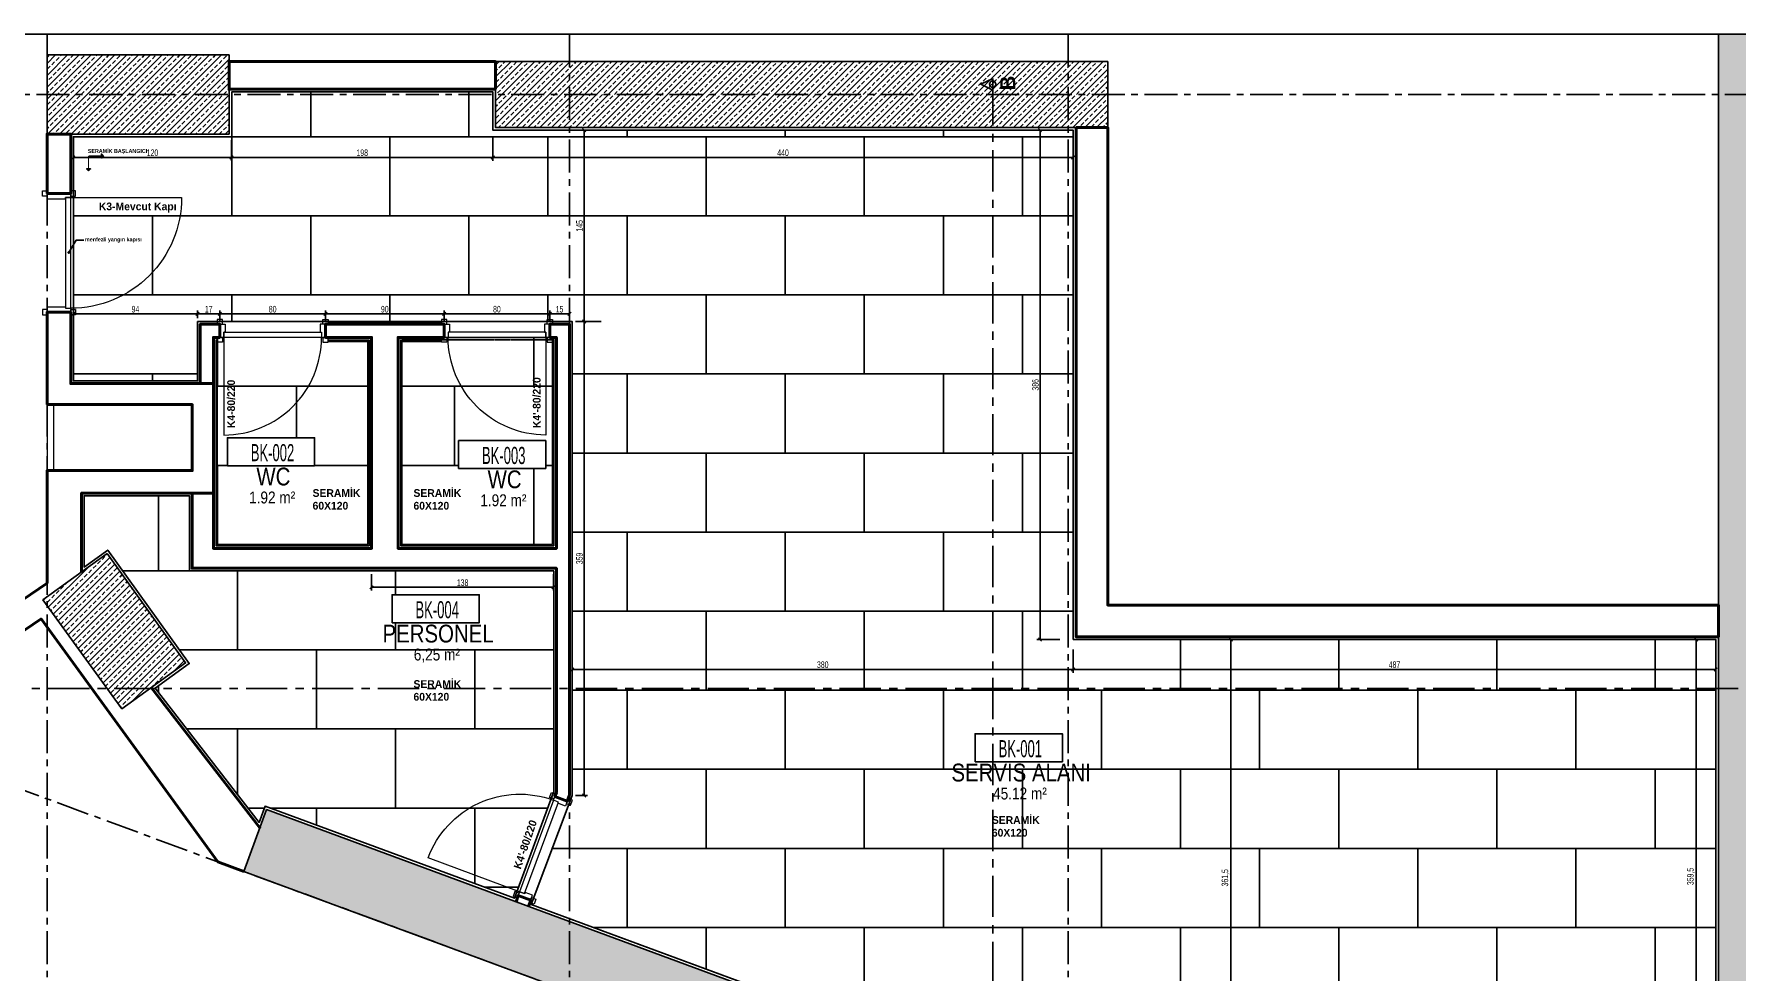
# Model space of a CAD drawing. Header units: millimetres. Extents: x 933584 to 974011, y 4545988 to 4553664.
# Drawn here: x 941054 to 942345, y 4549124 to 4549835 of the extents above; entities that cross this region are included whole.
import ezdxf
from ezdxf.enums import TextEntityAlignment as Align

# ---------------------------------------------------------------- set-up
doc = ezdxf.new("R2010")
doc.units = ezdxf.units.MM
doc.set_wipeout_variables(frame=1)
doc.header["$PDMODE"] = 35
for name, pattern in [('568_AVN_KES_01$0$HIDDEN', [0.375, 0.25, -0.125]), ('CENTER', [2, 1.25, -0.25, 0.25, -0.25]), ('DOT2', [3.175, 0, -3.175]), ('HIDDEN', [9.525, 6.35, -3.175])]:
    doc.linetypes.add(name, pattern=pattern)
doc.layers.get('0').update_dxf_attribs({"color": 255})
doc.layers.get('Defpoints').update_dxf_attribs({"color": 8})
for name, color, linetype in [('0-CSX-CXS_20', 14, 'CENTER'), ('0-DMS-50', 143, 'Continuous'), ('0-EST-MEA', 10, 'Continuous'), ('0-HSL-HTC', 253, 'Continuous'), ('0-HSL-HTC_200', 1, 'Continuous'), ('0-HSL-SLD', 252, 'Continuous'), ('0-LNS-SLN', 6, 'Continuous'), ('0-LNS-SPL', 13, '568_AVN_KES_01$0$HIDDEN'), ('0-LNS-VLF', 11, 'Continuous'), ('0-TXT-PBX', 6, 'Continuous'), ('0-TXT-PTX_50', 8, 'Continuous'), ('0-TXT-XBX_20', 3, 'Continuous'), ('2-SPS-RCN', 2, 'Continuous'), ('7-DCR-FRN', 8, 'Continuous')]:
    doc.layers.add(name, color=color, linetype=linetype)
doc.layers.add('2-SPS-IBW', color=5, linetype='Continuous', lineweight=40)
doc.layers.add('3-OPN-WDR', color=4, linetype='Continuous', lineweight=18)
doc.styles.add('Century Gothic_B_3', font='GOTHICB.TTF', dxfattribs={"height": 4})
doc.styles.add('dim_romans_50', font='swissl.ttf', dxfattribs={"width": 0.6, "height": 5})
doc.styles.add('MAHAL YAZISI', font='ARIALN.TTF', dxfattribs={"width": 0.8})
doc.styles.get("Standard").update_dxf_attribs({"font": 'times.ttf'})
doc.dimstyles.new('ONK_dim 1_50', dxfattribs={"dimscale": 5, "dimtxt": 4, "dimasz": 0.5, "dimexe": 0.5, "dimexo": 0.5, "dimgap": 0.2, "dimtad": 1, "dimdec": 1, "dimrnd": 0.5, "dimzin": 9, "dimtxsty": 'dim_romans_50', "dimblk": 'OBLIQUE', "dimcen": 1, "dimclre": 256, "dimclrt": 256, "dimazin": 2, "dimtfac": 1, "dimtdec": 1, "dimtix": 1, "dimtmove": 2, "dimatfit": 3, "dimldrblk": 'OBLIQUE', "dimfxl": 3, "dimfxlon": 1, "dimarcsym": 0})
pattern_1 = [(45, (935939.6384, 4550274.5564), (-4.490128, 4.490128), []), (45, (935944.1285, 4550274.5564), (-4.490128, 4.490128), [3.175, -1.5875])]
pattern_2 = [(0, (941192.945, 4549448.464), (0, 59.944), []), (90, (941192.945, 4549448.464), (-59.944, 59.944), [59.944, -59.944])]

# ---------------------------------------------------------------- blocks, each defined once
blk = doc.blocks.new('ZVBXCB')
at = {"layer": '0-CSX-CXS_20', "ltscale": 20}
blk.add_line((933780.8, 4549789.6), (932221.5, 4549789.6), dxfattribs=at)
for points in [[(932363.9, 4549835.4), (932363.9, 4548420.7)], [(932759.9, 4549835.4), (932759.9, 4548420.7)], [(933137.9, 4549835.4), (933137.9, 4548420.7)], [(932221.5, 4549308.2), (933780.8, 4548732.7)]]:
    blk.add_lwpolyline(points, dxfattribs=at)
blk = doc.blocks.new('kapı_multi2')
at = {"color": 8}
blk.add_lwpolyline([(3, 0), (3, 84, -0.414214), (87, 0, -1)], format="xyb", dxfattribs=at)
for points in [[(2, 3.5), (-2, 3.5), (-2, 0), (2, 0)], [(0, -18), (4, -18), (4, -4), (3, -4), (3, 0), (0, 0)], [(87, -4), (87, 0), (3, 0), (3, -4)], [(90, -18), (86, -18), (86, -4), (87, -4), (87, 0), (90, 0)], [(88, 3.5), (92, 3.5), (92, 0), (88, 0)], [(2, -21.5), (-2, -21.5), (-2, -18), (2, -18)], [(88, -21.5), (92, -21.5), (92, -18), (88, -18)]]:
    blk.add_lwpolyline(points, close=True)
blk = doc.blocks.new('DBXDB')
blk.add_lwpolyline([(939906.2, 4549896.9), (939906.2, 4549851.9)])
at = {"layer": '2-SPS-IBW'}
blk.add_lwpolyline([(940246.2, 4549930.9), (940044.2, 4549930.9), (940044.2, 4549951.9), (940246.2, 4549951.9)], close=True, dxfattribs=at)
for points in [[(939906.2, 4549851.9), (939924.2, 4549851.9), (939924.2, 4549896.9), (939906.2, 4549896.9), (939906.2, 4549851.9)], [(940686.2, 4549901.9), (940686.2, 4549515.9), (941173.2, 4549515.9), (941173.2, 4549539.9), (940710.2, 4549539.9), (940710.2, 4549901.9), (940686.2, 4549901.9)], [(939906.2, 4549691.9), (939906.2, 4549761.9), (939924.2, 4549761.9), (939924.2, 4549707.8), (940032.3, 4549707.8), (940032.3, 4549624.8), (939932.3, 4549624.8), (939932.3, 4549564.8)], [(940055.3, 4549338), (940035.6, 4549345.3), (939901.6, 4549529.4), (939763.8, 4549435.6), (939763.8, 4549459.8), (939906.2, 4549556.6), (939906.2, 4549641.9), (940016.2, 4549641.9), (940016.2, 4549691.9), (939906.2, 4549691.9)], [(940067.5, 4549371.1), (940067.5, 4549371.1), (939985.2, 4549477.3)]]:
    blk.add_lwpolyline(points, dxfattribs=at)
at = {"layer": '3-OPN-WDR'}
blk.add_lwpolyline([(939911.2, 4549691.9), (939906.2, 4549691.9), (939906.2, 4549641.9), (939911.2, 4549641.9)], close=True, dxfattribs=at)
at = {"layer": '3-OPN-WDR', "extrusion": (0, 0, -1), "xscale": -1, "zscale": -1, "rotation": 89.99999999999973}
blk.add_blockref('kapı_multi2', (-939924.2, 4549851.9), dxfattribs=at)
blk = doc.blocks.new('kapı_multi1')
at = {"color": 8}
blk.add_lwpolyline([(3, 0), (3, 74, -0.414214), (77, 0, -1)], format="xyb", dxfattribs=at)
for points in [[(2, 3.5), (-2, 3.5), (-2, 0), (2, 0)], [(0, -10), (4, -10), (4, -4), (3, -4), (3, 0), (0, 0)], [(77, -4), (77, 0), (3, 0), (3, -4)], [(80, -10), (76, -10), (76, -4), (77, -4), (77, 0), (80, 0)], [(78, 3.5), (82, 3.5), (82, 0), (78, 0)], [(2, -13.5), (-2, -13.5), (-2, -10), (2, -10)], [(78, -13.5), (82, -13.5), (82, -10), (78, -10)]]:
    blk.add_lwpolyline(points, close=True)
blk = doc.blocks.new('FDSVBDVBDZVB')
at = {"layer": '0-HSL-HTC_200'}
h = blk.add_hatch(dxfattribs=at)
h.set_pattern_fill('ANSI33', color=256)
h.set_pattern_definition([(45, (935941.6384, 4550274.5564), (-4.490128, 4.490128), []), (45, (935946.1285, 4550274.5564), (-4.490128, 4.490128), [3.175, -1.5875])])
h.paths.add_polyline_path([(941208.2, 4549972.8), (941173.2, 4549972.8), (941173.2, 4548702.9), (941153.2, 4548702.9), (941153.2, 4548588.9), (941173.2, 4548588.9), (941173.2, 4548512.8), (941208.2, 4548512.8)])
h = blk.add_hatch(dxfattribs=at)
h.set_pattern_fill('ANSI33', color=256)
h.set_pattern_definition(pattern_1)
h.paths.add_polyline_path([(939906.2, 4549956.9), (940044.2, 4549956.9), (940044.2, 4549896.9), (939906.2, 4549896.9)])
h = blk.add_hatch(dxfattribs=at)
h.set_pattern_fill('ANSI33', color=256)
h.set_pattern_definition(pattern_1)
h.paths.add_polyline_path([(940246.2, 4549951.9), (940710.2, 4549951.9), (940710.2, 4549901.9), (940246.2, 4549901.9)])
h = blk.add_hatch(dxfattribs=at)
h.set_pattern_fill('ANSI33', color=256)
h.set_pattern_definition(pattern_1)
h.paths.add_polyline_path([(939951.8, 4549578.9), (940011.2, 4549496), (939962.9, 4549461.3), (939903.1, 4549543.8)])
h = blk.add_hatch(dxfattribs=at)
h.set_pattern_fill('ANSI33', color=256)
h.set_pattern_definition(pattern_1)
h.paths.add_polyline_path([(940055.3, 4549338), (940072.6, 4549384.9), (940702, 4549152.3), (940695.2, 4549101.8)])
at = {"layer": '2-SPS-RCN'}
for points in [[(941208.2, 4549972.8), (941173.2, 4549972.8), (941173.2, 4548702.9), (941153.2, 4548702.9), (941153.2, 4548588.9), (941173.2, 4548588.9), (941173.2, 4548512.8), (941208.2, 4548512.8)], [(939906.2, 4549956.9), (940044.2, 4549956.9), (940044.2, 4549896.9), (939906.2, 4549896.9)], [(940246.2, 4549951.9), (940710.2, 4549951.9), (940710.2, 4549901.9), (940246.2, 4549901.9)], [(939951.8, 4549578.9), (940011.2, 4549496), (939962.9, 4549461.3), (939903.1, 4549543.8)]]:
    blk.add_lwpolyline(points, close=True, dxfattribs=at)
blk.add_lwpolyline([(940055.3, 4549338), (940072.6, 4549384.9), (940702, 4549152.3), (940695.2, 4549101.8), (940055.3, 4549338)], dxfattribs=at)
blk = doc.blocks.new('kapı_multi3')
at = {"color": 8}
blk.add_lwpolyline([(3, 0), (3, 74, -0.414214), (77, 0, -1)], format="xyb", dxfattribs=at)
for points in [[(2, 3.5), (-2, 3.5), (-2, 0), (2, 0)], [(0, -10), (4, -10), (4, -4), (3, -4), (3, 0), (0, 0)], [(77, -4), (77, 0), (3, 0), (3, -4)], [(80, -10), (76, -10), (76, -4), (77, -4), (77, 0), (80, 0)], [(78, 3.5), (82, 3.5), (82, 0), (78, 0)], [(2, -13.5), (-2, -13.5), (-2, -10), (2, -10)], [(77.9, -13.5), (81.9, -13.5), (82, -10), (78, -10)]]:
    blk.add_lwpolyline(points, close=True)
blk = doc.blocks.new('DVBXB')
at = {"layer": '0-LNS-SLN'}
h = blk.add_hatch(color=256, dxfattribs=at)
h.dxf.hatch_style = 1
h.paths.add_polyline_path([(941202.6, 4552423.8), (941201.1, 4552425.3), (941204.2, 4552425.3), (941202.6, 4552423.8)])
at = {"layer": '0-LNS-SLN', "const_width": 1}
blk.add_lwpolyline([(941202.6, 4552435.1), (941202.6, 4552425.3)], dxfattribs=at)
at = {"layer": '0-LNS-SLN'}
blk.add_lwpolyline([(941202.6, 4552423.8), (941201.1, 4552425.3), (941204.2, 4552425.3), (941202.6, 4552423.8)], dxfattribs=at)
blk = doc.blocks.new('MAHAL_KODU')
at = {"layer": '0-TXT-PTX_50'}
blk.add_attdef('ALAN', text='', height=0.2, dxfattribs=at).set_placement((0, -0.95), align=Align.MIDDLE_CENTER)
at = {"linetype": 'DOT2', "ltscale": 10000}
blk.add_wipeout([(-0.748, 0.049), (0.721, 0.049), (0.722, -0.423), (-0.752, -0.425)], dxfattribs=at)
at = {"layer": '0-TXT-PBX'}
blk.add_lwpolyline([(-0.748, -0.422), (0.721, -0.422), (0.721, 0.049), (-0.748, 0.049)], close=True, dxfattribs=at)
at = {"layer": '0-TXT-PTX_50'}
for tag, p in [('MAHAL_KODU', (0, -0.2)), ('MEKAN_ADI', (0, -0.65))]:
    blk.add_attdef(tag, text='', height=0.3, dxfattribs=at).set_placement(p, align=Align.MIDDLE_CENTER)
blk = doc.blocks.new('_Oblique')
at = {"color": 0, "linetype": 'ByBlock', "lineweight": -2}
blk.add_line((-0.5, -0.5), (0.5, 0.5), dxfattribs=at)
blk = doc.blocks.new('*D1459')
at = {"layer": '0-DMS-50', "lineweight": -2}
for p, q in [((941083.8, 4549755), (941083.8, 4549739.4)), ((941203.8, 4549755), (941203.8, 4549739.4))]:
    blk.add_line(p, q, dxfattribs=at)
at = {"layer": '0-DMS-50', "color": 0, "lineweight": -2}
blk.add_line((941083.8, 4549741.9), (941203.8, 4549741.9), dxfattribs=at)
at = {"layer": 'Defpoints', "color": 0}
for p in [(941083.8, 4549757.5), (941203.8, 4549757.5), (941203.8, 4549741.9)]:
    blk.add_point(p, dxfattribs=at)
at = {"layer": '0-DMS-50', "color": 0, "linetype": 'ByBlock', "lineweight": -2, "xscale": 2.5, "yscale": 2.5, "zscale": 2.5, "rotation": 180}
blk.add_blockref('_Oblique', (941083.8, 4549741.9), dxfattribs=at)
at = {"layer": '0-DMS-50', "color": 0, "linetype": 'ByBlock', "lineweight": -2, "xscale": 2.5, "yscale": 2.5, "zscale": 2.5}
blk.add_blockref('_Oblique', (941203.8, 4549741.9), dxfattribs=at)
at = {"layer": '0-DMS-50', "insert": (941143.8, 4549745.4), "char_height": 5, "attachment_point": 5, "style": 'dim_romans_50'}
blk.add_mtext('120', dxfattribs=at)
blk = doc.blocks.new('*D1460')
at = {"layer": '0-DMS-50', "lineweight": -2}
for p, q in [((941203.8, 4549755), (941203.8, 4549739.4)), ((941401.8, 4549756.9), (941401.8, 4549739.4))]:
    blk.add_line(p, q, dxfattribs=at)
at = {"layer": '0-DMS-50', "color": 0, "lineweight": -2}
blk.add_line((941203.8, 4549741.9), (941401.8, 4549741.9), dxfattribs=at)
at = {"layer": 'Defpoints', "color": 0}
for p in [(941203.8, 4549757.5), (941401.8, 4549761.6), (941401.8, 4549741.9)]:
    blk.add_point(p, dxfattribs=at)
at = {"layer": '0-DMS-50', "color": 0, "linetype": 'ByBlock', "lineweight": -2, "xscale": 2.5, "yscale": 2.5, "zscale": 2.5, "rotation": 180}
blk.add_blockref('_Oblique', (941203.8, 4549741.9), dxfattribs=at)
at = {"layer": '0-DMS-50', "color": 0, "linetype": 'ByBlock', "lineweight": -2, "xscale": 2.5, "yscale": 2.5, "zscale": 2.5}
blk.add_blockref('_Oblique', (941401.8, 4549741.9), dxfattribs=at)
at = {"layer": '0-DMS-50', "insert": (941302.8, 4549745.4), "char_height": 5, "attachment_point": 5, "style": 'dim_romans_50'}
blk.add_mtext('198', dxfattribs=at)
blk = doc.blocks.new('*D1461')
at = {"layer": '0-DMS-50', "lineweight": -2}
for p, q in [((941401.8, 4549756.9), (941401.8, 4549739.4)), ((941841.8, 4549756.9), (941841.8, 4549739.4))]:
    blk.add_line(p, q, dxfattribs=at)
at = {"layer": '0-DMS-50', "color": 0, "lineweight": -2}
blk.add_line((941401.8, 4549741.9), (941841.8, 4549741.9), dxfattribs=at)
at = {"layer": 'Defpoints', "color": 0}
for p in [(941841.8, 4549762.5), (941401.8, 4549761.6), (941841.8, 4549741.9)]:
    blk.add_point(p, dxfattribs=at)
at = {"layer": '0-DMS-50', "color": 0, "linetype": 'ByBlock', "lineweight": -2, "xscale": 2.5, "yscale": 2.5, "zscale": 2.5, "rotation": 180}
blk.add_blockref('_Oblique', (941401.8, 4549741.9), dxfattribs=at)
at = {"layer": '0-DMS-50', "color": 0, "linetype": 'ByBlock', "lineweight": -2, "xscale": 2.5, "yscale": 2.5, "zscale": 2.5}
blk.add_blockref('_Oblique', (941841.8, 4549741.9), dxfattribs=at)
at = {"layer": '0-DMS-50', "insert": (941621.8, 4549745.4), "char_height": 5, "attachment_point": 5, "style": 'dim_romans_50'}
blk.add_mtext('440', dxfattribs=at)
blk = doc.blocks.new('*D1462')
at = {"layer": '0-DMS-50', "lineweight": -2}
for p, q in [((941831.6, 4549762.5), (941814.1, 4549762.5)), ((941831.6, 4549376.5), (941814.1, 4549376.5))]:
    blk.add_line(p, q, dxfattribs=at)
at = {"layer": '0-DMS-50', "color": 0, "lineweight": -2}
blk.add_line((941816.6, 4549762.5), (941816.6, 4549376.5), dxfattribs=at)
at = {"layer": 'Defpoints', "color": 0}
for p in [(941841.8, 4549762.5), (941816.6, 4549376.5), (941841.8, 4549376.5)]:
    blk.add_point(p, dxfattribs=at)
at = {"layer": '0-DMS-50', "color": 0, "linetype": 'ByBlock', "lineweight": -2, "xscale": 2.5, "yscale": 2.5, "zscale": 2.5}
for p, rotation in [((941816.6, 4549762.5), 90), ((941816.6, 4549376.5), 270)]:
    blk.add_blockref('_Oblique', p, dxfattribs=dict(at, rotation=rotation))
at = {"layer": '0-DMS-50', "insert": (941813.1, 4549569.5), "char_height": 5, "attachment_point": 5, "rotation": 90, "style": 'dim_romans_50'}
blk.add_mtext('386', dxfattribs=at)
blk = doc.blocks.new('*D1463')
at = {"layer": '0-DMS-50', "lineweight": -2}
for p, q in [((941841.8, 4549368.8), (941841.8, 4549351.3)), ((942328.8, 4549368.8), (942328.8, 4549351.3))]:
    blk.add_line(p, q, dxfattribs=at)
at = {"layer": '0-DMS-50', "color": 0, "lineweight": -2}
blk.add_line((941841.8, 4549353.8), (942328.8, 4549353.8), dxfattribs=at)
at = {"layer": 'Defpoints', "color": 0}
for p in [(941841.8, 4549376.5), (942328.8, 4549376.5), (942328.8, 4549353.8)]:
    blk.add_point(p, dxfattribs=at)
at = {"layer": '0-DMS-50', "color": 0, "linetype": 'ByBlock', "lineweight": -2, "xscale": 2.5, "yscale": 2.5, "zscale": 2.5, "rotation": 180}
blk.add_blockref('_Oblique', (941841.8, 4549353.8), dxfattribs=at)
at = {"layer": '0-DMS-50', "color": 0, "linetype": 'ByBlock', "lineweight": -2, "xscale": 2.5, "yscale": 2.5, "zscale": 2.5}
blk.add_blockref('_Oblique', (942328.8, 4549353.8), dxfattribs=at)
at = {"layer": '0-DMS-50', "insert": (942085.3, 4549357.3), "char_height": 5, "attachment_point": 5, "style": 'dim_romans_50'}
blk.add_mtext('487', dxfattribs=at)
blk = doc.blocks.new('*D1464')
at = {"layer": '0-DMS-50', "lineweight": -2}
for p, q in [((942326.3, 4549376.5), (942311.6, 4549376.5)), ((942326.3, 4549017), (942311.6, 4549017))]:
    blk.add_line(p, q, dxfattribs=at)
at = {"layer": '0-DMS-50', "color": 0, "lineweight": -2}
blk.add_line((942314.1, 4549376.5), (942314.1, 4549017), dxfattribs=at)
at = {"layer": 'Defpoints', "color": 0}
for p in [(942328.8, 4549376.5), (942314.1, 4549017), (942328.8, 4549017)]:
    blk.add_point(p, dxfattribs=at)
at = {"layer": '0-DMS-50', "color": 0, "linetype": 'ByBlock', "lineweight": -2, "xscale": 2.5, "yscale": 2.5, "zscale": 2.5}
for p, rotation in [((942314.1, 4549376.5), 90), ((942314.1, 4549017), 270)]:
    blk.add_blockref('_Oblique', p, dxfattribs=dict(at, rotation=rotation))
at = {"layer": '0-DMS-50', "insert": (942310.1, 4549196.8), "char_height": 5, "attachment_point": 5, "rotation": 90, "style": 'dim_romans_50'}
blk.add_mtext('359,5', dxfattribs=at)
blk = doc.blocks.new('*D1465')
at = {"layer": '0-DMS-50', "lineweight": -2}
for p, q in [((941083.8, 4549620), (941083.8, 4549625.8)), ((941177.9, 4549620), (941177.9, 4549625.8))]:
    blk.add_line(p, q, dxfattribs=at)
at = {"layer": '0-DMS-50', "color": 0, "lineweight": -2}
blk.add_line((941083.8, 4549623.3), (941177.9, 4549623.3), dxfattribs=at)
at = {"layer": 'Defpoints', "color": 0}
for p in [(941177.9, 4549623.3), (941083.8, 4549617.5), (941177.9, 4549617.5)]:
    blk.add_point(p, dxfattribs=at)
at = {"layer": '0-DMS-50', "color": 0, "linetype": 'ByBlock', "lineweight": -2, "xscale": 2.5, "yscale": 2.5, "zscale": 2.5, "rotation": 180}
blk.add_blockref('_Oblique', (941083.8, 4549623.3), dxfattribs=at)
at = {"layer": '0-DMS-50', "color": 0, "linetype": 'ByBlock', "lineweight": -2, "xscale": 2.5, "yscale": 2.5, "zscale": 2.5}
blk.add_blockref('_Oblique', (941177.9, 4549623.3), dxfattribs=at)
at = {"layer": '0-DMS-50', "insert": (941130.9, 4549626.8), "char_height": 5, "attachment_point": 5, "style": 'dim_romans_50'}
blk.add_mtext('94', dxfattribs=at)
blk = doc.blocks.new('*D1466')
at = {"layer": '0-DMS-50', "lineweight": -2}
for p, q in [((941177.9, 4549620), (941177.9, 4549625.8)), ((941194.9, 4549618), (941194.9, 4549625.8))]:
    blk.add_line(p, q, dxfattribs=at)
at = {"layer": '0-DMS-50', "color": 0, "lineweight": -2}
blk.add_line((941177.9, 4549623.3), (941194.9, 4549623.3), dxfattribs=at)
at = {"layer": 'Defpoints', "color": 0}
for p in [(941194.9, 4549623.3), (941177.9, 4549617.5), (941194.9, 4549615.5)]:
    blk.add_point(p, dxfattribs=at)
at = {"layer": '0-DMS-50', "color": 0, "linetype": 'ByBlock', "lineweight": -2, "xscale": 2.5, "yscale": 2.5, "zscale": 2.5, "rotation": 180}
blk.add_blockref('_Oblique', (941177.9, 4549623.3), dxfattribs=at)
at = {"layer": '0-DMS-50', "color": 0, "linetype": 'ByBlock', "lineweight": -2, "xscale": 2.5, "yscale": 2.5, "zscale": 2.5}
blk.add_blockref('_Oblique', (941194.9, 4549623.3), dxfattribs=at)
at = {"layer": '0-DMS-50', "insert": (941186.4, 4549626.8), "char_height": 5, "attachment_point": 5, "style": 'dim_romans_50'}
blk.add_mtext('17', dxfattribs=at)
blk = doc.blocks.new('*D1467')
at = {"layer": '0-DMS-50', "lineweight": -2}
for p, q in [((941194.9, 4549618), (941194.9, 4549625.8)), ((941274.9, 4549618), (941274.9, 4549625.8))]:
    blk.add_line(p, q, dxfattribs=at)
at = {"layer": '0-DMS-50', "color": 0, "lineweight": -2}
blk.add_line((941194.9, 4549623.3), (941274.9, 4549623.3), dxfattribs=at)
at = {"layer": 'Defpoints', "color": 0}
for p in [(941274.9, 4549623.3), (941194.9, 4549615.5), (941274.9, 4549615.5)]:
    blk.add_point(p, dxfattribs=at)
at = {"layer": '0-DMS-50', "color": 0, "linetype": 'ByBlock', "lineweight": -2, "xscale": 2.5, "yscale": 2.5, "zscale": 2.5, "rotation": 180}
blk.add_blockref('_Oblique', (941194.9, 4549623.3), dxfattribs=at)
at = {"layer": '0-DMS-50', "color": 0, "linetype": 'ByBlock', "lineweight": -2, "xscale": 2.5, "yscale": 2.5, "zscale": 2.5}
blk.add_blockref('_Oblique', (941274.9, 4549623.3), dxfattribs=at)
at = {"layer": '0-DMS-50', "insert": (941234.9, 4549626.8), "char_height": 5, "attachment_point": 5, "style": 'dim_romans_50'}
blk.add_mtext('80', dxfattribs=at)
blk = doc.blocks.new('*D1468')
at = {"layer": '0-DMS-50', "lineweight": -2}
for p, q in [((941274.9, 4549618), (941274.9, 4549625.8)), ((941364.9, 4549618), (941364.9, 4549625.8))]:
    blk.add_line(p, q, dxfattribs=at)
at = {"layer": '0-DMS-50', "color": 0, "lineweight": -2}
blk.add_line((941274.9, 4549623.3), (941364.9, 4549623.3), dxfattribs=at)
at = {"layer": 'Defpoints', "color": 0}
for p in [(941364.9, 4549623.3), (941274.9, 4549615.5), (941364.9, 4549615.5)]:
    blk.add_point(p, dxfattribs=at)
at = {"layer": '0-DMS-50', "color": 0, "linetype": 'ByBlock', "lineweight": -2, "xscale": 2.5, "yscale": 2.5, "zscale": 2.5, "rotation": 180}
blk.add_blockref('_Oblique', (941274.9, 4549623.3), dxfattribs=at)
at = {"layer": '0-DMS-50', "color": 0, "linetype": 'ByBlock', "lineweight": -2, "xscale": 2.5, "yscale": 2.5, "zscale": 2.5}
blk.add_blockref('_Oblique', (941364.9, 4549623.3), dxfattribs=at)
at = {"layer": '0-DMS-50', "insert": (941319.9, 4549626.8), "char_height": 5, "attachment_point": 5, "style": 'dim_romans_50'}
blk.add_mtext('90', dxfattribs=at)
blk = doc.blocks.new('*D1469')
at = {"layer": '0-DMS-50', "lineweight": -2}
for p, q in [((941364.9, 4549618), (941364.9, 4549625.8)), ((941444.9, 4549618), (941444.9, 4549625.8))]:
    blk.add_line(p, q, dxfattribs=at)
at = {"layer": '0-DMS-50', "color": 0, "lineweight": -2}
blk.add_line((941364.9, 4549623.3), (941444.9, 4549623.3), dxfattribs=at)
at = {"layer": 'Defpoints', "color": 0}
for p in [(941444.9, 4549623.3), (941364.9, 4549615.5), (941444.9, 4549615.5)]:
    blk.add_point(p, dxfattribs=at)
at = {"layer": '0-DMS-50', "color": 0, "linetype": 'ByBlock', "lineweight": -2, "xscale": 2.5, "yscale": 2.5, "zscale": 2.5, "rotation": 180}
blk.add_blockref('_Oblique', (941364.9, 4549623.3), dxfattribs=at)
at = {"layer": '0-DMS-50', "color": 0, "linetype": 'ByBlock', "lineweight": -2, "xscale": 2.5, "yscale": 2.5, "zscale": 2.5}
blk.add_blockref('_Oblique', (941444.9, 4549623.3), dxfattribs=at)
at = {"layer": '0-DMS-50', "insert": (941404.9, 4549626.8), "char_height": 5, "attachment_point": 5, "style": 'dim_romans_50'}
blk.add_mtext('80', dxfattribs=at)
blk = doc.blocks.new('*D1470')
at = {"layer": '0-DMS-50', "lineweight": -2}
for p, q in [((941444.9, 4549618), (941444.9, 4549625.8)), ((941459.9, 4549618), (941459.9, 4549625.8))]:
    blk.add_line(p, q, dxfattribs=at)
at = {"layer": '0-DMS-50', "color": 0, "lineweight": -2}
blk.add_line((941444.9, 4549623.3), (941459.9, 4549623.3), dxfattribs=at)
at = {"layer": 'Defpoints', "color": 0}
for p in [(941459.9, 4549623.3), (941444.9, 4549615.5), (941459.9, 4549615.5)]:
    blk.add_point(p, dxfattribs=at)
at = {"layer": '0-DMS-50', "color": 0, "linetype": 'ByBlock', "lineweight": -2, "xscale": 2.5, "yscale": 2.5, "zscale": 2.5, "rotation": 180}
blk.add_blockref('_Oblique', (941444.9, 4549623.3), dxfattribs=at)
at = {"layer": '0-DMS-50', "color": 0, "linetype": 'ByBlock', "lineweight": -2, "xscale": 2.5, "yscale": 2.5, "zscale": 2.5}
blk.add_blockref('_Oblique', (941459.9, 4549623.3), dxfattribs=at)
at = {"layer": '0-DMS-50', "insert": (941452.4, 4549626.8), "char_height": 5, "attachment_point": 5, "style": 'dim_romans_50'}
blk.add_mtext('15', dxfattribs=at)
blk = doc.blocks.new('*D1471')
at = {"layer": '0-DMS-50', "lineweight": -2}
for p, q in [((941464.4, 4549617.5), (941473.5, 4549617.5)), ((941464.4, 4549258.3), (941473.5, 4549258.3))]:
    blk.add_line(p, q, dxfattribs=at)
at = {"layer": '0-DMS-50', "color": 0, "lineweight": -2}
blk.add_line((941471, 4549258.3), (941471, 4549617.5), dxfattribs=at)
at = {"layer": 'Defpoints', "color": 0}
for p in [(941461.9, 4549617.5), (941471, 4549617.5), (941461.9, 4549258.3)]:
    blk.add_point(p, dxfattribs=at)
at = {"layer": '0-DMS-50', "color": 0, "linetype": 'ByBlock', "lineweight": -2, "xscale": 2.5, "yscale": 2.5, "zscale": 2.5}
for p, rotation in [((941471, 4549617.5), 90), ((941471, 4549258.3), 270)]:
    blk.add_blockref('_Oblique', p, dxfattribs=dict(at, rotation=rotation))
at = {"layer": '0-DMS-50', "insert": (941467.5, 4549437.9), "char_height": 5, "attachment_point": 5, "rotation": 90, "style": 'dim_romans_50'}
blk.add_mtext('359', dxfattribs=at)
blk = doc.blocks.new('*D1472')
at = {"layer": '0-DMS-50', "lineweight": -2}
for p, q in [((941483.8, 4549762.5), (941468.5, 4549762.5)), ((941483.8, 4549617.5), (941468.5, 4549617.5))]:
    blk.add_line(p, q, dxfattribs=at)
at = {"layer": '0-DMS-50', "color": 0, "lineweight": -2}
blk.add_line((941471, 4549617.5), (941471, 4549762.5), dxfattribs=at)
at = {"layer": 'Defpoints', "color": 0}
for p in [(941471, 4549762.5), (941486.3, 4549762.5), (941486.3, 4549617.5)]:
    blk.add_point(p, dxfattribs=at)
at = {"layer": '0-DMS-50', "color": 0, "linetype": 'ByBlock', "lineweight": -2, "xscale": 2.5, "yscale": 2.5, "zscale": 2.5}
for p, rotation in [((941471, 4549762.5), 90), ((941471, 4549617.5), 270)]:
    blk.add_blockref('_Oblique', p, dxfattribs=dict(at, rotation=rotation))
at = {"layer": '0-DMS-50', "insert": (941467.5, 4549690), "char_height": 5, "attachment_point": 5, "rotation": 90, "style": 'dim_romans_50'}
blk.add_mtext('145', dxfattribs=at)
blk = doc.blocks.new('*D1473')
at = {"layer": '0-DMS-50', "lineweight": -2}
for p, q in [((941949.2, 4549376.5), (941963.7, 4549376.5)), ((941949.2, 4549015), (941963.7, 4549015))]:
    blk.add_line(p, q, dxfattribs=at)
at = {"layer": '0-DMS-50', "color": 0, "lineweight": -2}
blk.add_line((941961.2, 4549015), (941961.2, 4549376.5), dxfattribs=at)
at = {"layer": 'Defpoints', "color": 0}
for p in [(941946.7, 4549376.5), (941961.2, 4549376.5), (941946.7, 4549015)]:
    blk.add_point(p, dxfattribs=at)
at = {"layer": '0-DMS-50', "color": 0, "linetype": 'ByBlock', "lineweight": -2, "xscale": 2.5, "yscale": 2.5, "zscale": 2.5}
for p, rotation in [((941961.2, 4549376.5), 90), ((941961.2, 4549015), 270)]:
    blk.add_blockref('_Oblique', p, dxfattribs=dict(at, rotation=rotation))
at = {"layer": '0-DMS-50', "insert": (941957.2, 4549195.8), "char_height": 5, "attachment_point": 5, "rotation": 90, "style": 'dim_romans_50'}
blk.add_mtext('361,5', dxfattribs=at)
blk = doc.blocks.new('*D1474')
at = {"layer": '0-DMS-50', "lineweight": -2}
for p, q in [((941461.9, 4549356.3), (941461.9, 4549356.3)), ((941841.8, 4549356.3), (941841.8, 4549356.3))]:
    blk.add_line(p, q, dxfattribs=at)
at = {"layer": '0-DMS-50', "color": 0, "lineweight": -2}
blk.add_line((941841.8, 4549353.8), (941461.9, 4549353.8), dxfattribs=at)
at = {"layer": 'Defpoints', "color": 0}
for p in [(941461.9, 4549353.8), (941461.9, 4549353.8), (941841.8, 4549353.8)]:
    blk.add_point(p, dxfattribs=at)
at = {"layer": '0-DMS-50', "color": 0, "linetype": 'ByBlock', "lineweight": -2, "xscale": 2.5, "yscale": 2.5, "zscale": 2.5, "rotation": 180}
blk.add_blockref('_Oblique', (941461.9, 4549353.8), dxfattribs=at)
at = {"layer": '0-DMS-50', "color": 0, "linetype": 'ByBlock', "lineweight": -2, "xscale": 2.5, "yscale": 2.5, "zscale": 2.5}
blk.add_blockref('_Oblique', (941841.8, 4549353.8), dxfattribs=at)
at = {"layer": '0-DMS-50', "insert": (941651.9, 4549357.3), "char_height": 5, "attachment_point": 5, "style": 'dim_romans_50'}
blk.add_mtext('380', dxfattribs=at)
blk = doc.blocks.new('*D1475')
at = {"layer": '0-DMS-50', "lineweight": -2}
for p, q in [((941309.9, 4549426), (941309.9, 4549413.5)), ((941447.9, 4549426), (941447.9, 4549413.5))]:
    blk.add_line(p, q, dxfattribs=at)
at = {"layer": '0-DMS-50', "color": 0, "lineweight": -2}
blk.add_line((941309.9, 4549416), (941447.9, 4549416), dxfattribs=at)
at = {"layer": 'Defpoints', "color": 0}
for p in [(941309.9, 4549428.5), (941447.9, 4549428.5), (941447.9, 4549416)]:
    blk.add_point(p, dxfattribs=at)
at = {"layer": '0-DMS-50', "color": 0, "linetype": 'ByBlock', "lineweight": -2, "xscale": 2.5, "yscale": 2.5, "zscale": 2.5, "rotation": 180}
blk.add_blockref('_Oblique', (941309.9, 4549416), dxfattribs=at)
at = {"layer": '0-DMS-50', "color": 0, "linetype": 'ByBlock', "lineweight": -2, "xscale": 2.5, "yscale": 2.5, "zscale": 2.5}
blk.add_blockref('_Oblique', (941447.9, 4549416), dxfattribs=at)
at = {"layer": '0-DMS-50', "insert": (941378.9, 4549419.5), "char_height": 5, "attachment_point": 5, "style": 'dim_romans_50'}
blk.add_mtext('138', dxfattribs=at)
blk = doc.blocks.new('CVBXCBV')
at = {"linetype": 'CENTER', "ltscale": 25}
blk.add_lwpolyline([(937701.1, 4551339.5), (936057.3, 4551339.5)], dxfattribs=at)
blk = doc.blocks.new('CXVBXCBXCB')
for points in [[(936604.1, 4552639.8), (936595, 4552635.4), (936604.1, 4552631), (936604.1, 4552639.8)], [(936604.1, 4551247.2), (936595, 4551251.6), (936604.1, 4551256), (936604.1, 4551247.2)]]:
    blk.add_lwpolyline(points)
at = {"linetype": 'CENTER', "ltscale": 25}
blk.add_lwpolyline([(936604.1, 4552635.4), (936604.1, 4551251.6)], dxfattribs=at)
for centre in [(936604.1, 4552635.4), (936604.1, 4551251.6)]:
    blk.add_circle(centre, 2.41)
at = {"linetype": 'CENTER', "ltscale": 10, "char_height": 11.393, "attachment_point": 3, "rotation": 90, "line_spacing_factor": 0.984502, "style": 'Century Gothic_B_3'}
for insert, width in [((936609.8, 4553261.2), 630.339), ((936609.8, 4553142.8), 1895.969)]:
    blk.add_mtext('\\pxql;{\\fFranklin Gothic Book|b1|i0|c162|p34;B}', dxfattribs=dict(at, insert=insert, width=width))

msp = doc.modelspace()

# ---------------------------------------------------------------- hatches: boundary and pattern name
at = {"layer": '0-HSL-SLD'}
h = msp.add_hatch(dxfattribs=at)
h.set_pattern_fill('AR-B816', color=256, scale=0.295)
h.set_pattern_definition([(0, (941143.846, 4549757.55), (0, 59.944), []), (90, (941143.846, 4549757.55), (-59.944, 59.944), [59.944, -59.944])])
h.paths.add_polyline_path([(941083.85, 4549757.55), (941203.85, 4549757.55), (941203.85, 4549791.55), (941401.84, 4549791.55), (941401.84, 4549762.53), (941841.85, 4549762.53), (941841.85, 4549376.53), (942328.84, 4549376.53), (942328.84, 4549016.97), (942248.27, 4549016.97), (942032.27, 4549016.97), (941860.06, 4549016.97), (941730.96, 4549064.68), (941430.85, 4549175.59), (941461.94, 4549261.11), (941461.94, 4549617.46), (941177.94, 4549617.46), (941177.94, 4549572.46), (941083.85, 4549572.46)])
h = msp.add_hatch(dxfattribs=at)
h.set_pattern_fill('AR-B816', color=256, scale=0.295)
h.set_pattern_definition(pattern_2)
h.paths.add_polyline_path([(941306.94, 4549605.46), (941192.94, 4549605.46), (941192.94, 4549448.46), (941306.94, 4549448.46)])
h = msp.add_hatch(dxfattribs=at)
h.set_pattern_fill('AR-B816', color=256, scale=0.295, angle=180)
h.set_pattern_definition(pattern_2)
h.paths.add_polyline_path([(941332.94, 4549605.46), (941446.94, 4549605.46), (941446.94, 4549448.46), (941332.94, 4549448.46)])
h = msp.add_hatch(dxfattribs=at)
h.set_pattern_fill('AR-B816', color=256, scale=0.295, angle=180)
h.set_pattern_definition([(180, (941447.945, 4549428.464), (-7e-15, -59.944), []), (270, (941447.945, 4549428.464), (59.944, -59.944), [59.944, -59.944])])
h.paths.add_polyline_path([(941447.65, 4549260), (941418.21, 4549180.26), (941229.1, 4549250.06), (941224.57, 4549237.8), (941145.72, 4549339.57), (941171.64, 4549358.22), (941109.93, 4549444.28), (941091.94, 4549431.36), (941091.94, 4549485.46), (941171.85, 4549485.46), (941171.85, 4549428.46), (941447.94, 4549428.46), (941447.94, 4549260.8)])
at = {"layer": '0-LNS-VLF', "linetype": 'HIDDEN', "ltscale": 0.5}
h = msp.add_hatch(color=256, dxfattribs=at)
h.dxf.hatch_style = 1
edge = h.paths.add_edge_path()
edge.add_arc((941080.38, 4549669.84), 0.467, -180, 180, ccw=False)

# ---------------------------------------------------------------- linework, layer by layer
at = {"color": 0}
msp.add_lwpolyline([(940921.5, 4549835.4), (942981.5, 4549835.4), (942981.5, 4548375.4), (940921.5, 4548375.4)], close=True, dxfattribs=at)
at = {"layer": '0-EST-MEA'}
msp.add_lwpolyline([(941329.94, 4549445.46), (941449.94, 4549445.46), (941449.94, 4549605.46), (941329.94, 4549605.46)], close=True, dxfattribs=at)
at = {"layer": '0-HSL-SLD'}
msp.add_lwpolyline([(941083.85, 4549757.55), (941203.85, 4549757.55), (941203.85, 4549791.55), (941401.84, 4549791.55), (941401.84, 4549762.53), (941841.85, 4549762.53), (941841.85, 4549376.53), (942328.84, 4549376.53), (942328.84, 4549016.97), (942248.27, 4549016.97), (942248.27, 4549016.97), (942032.27, 4549016.97), (942032.27, 4549016.97), (941860.06, 4549016.97), (941730.96, 4549064.68), (941730.96, 4549064.68), (941430.85, 4549175.59), (941461.94, 4549258.3), (941461.94, 4549617.46), (941177.94, 4549617.46), (941177.94, 4549572.46), (941083.85, 4549572.46)], close=True, dxfattribs=at)
at = {"layer": '0-LNS-SLN'}
msp.add_lwpolyline([(941420.72, 4549177.2), (941416.97, 4549178.58)], dxfattribs=at)
at = {"layer": '0-LNS-SPL', "linetype": 'ByBlock', "ltscale": 0.5}
for points in [[(941083.85, 4549716.55), (941083.85, 4549757.55), (941203.85, 4549757.55), (941203.85, 4549791.55), (941401.84, 4549791.55), (941401.84, 4549762.53), (941841.85, 4549762.53), (941841.85, 4549376.53), (942328.84, 4549376.53), (942328.84, 4549016.97), (942248.27, 4549016.97)], [(941083.85, 4549622.55), (941083.85, 4549572.46), (941177.94, 4549572.46), (941177.94, 4549617.46), (941192.94, 4549617.46)], [(941276.94, 4549617.21), (941362.94, 4549617.21)], [(941446.94, 4549617.46), (941461.94, 4549617.46), (941461.94, 4549258.3), (941460.78, 4549255.15)], [(941276.94, 4549603.46), (941307.94, 4549603.46), (941307.94, 4549447.46), (941191.94, 4549447.46), (941191.94, 4549603.46), (941192.94, 4549603.46)], [(941276.94, 4549602.46), (941306.94, 4549602.46), (941306.94, 4549448.46), (941192.94, 4549448.46), (941192.94, 4549602.46)], [(941362.94, 4549603.46), (941331.94, 4549603.46), (941331.94, 4549447.46), (941447.94, 4549447.46), (941447.94, 4549603.96), (941446.94, 4549603.96)], [(941362.94, 4549602.46), (941332.94, 4549602.46), (941332.94, 4549448.46), (941446.94, 4549448.46), (941446.94, 4549602.96)], [(941447.65, 4549260), (941418.21, 4549180.26), (941229.1, 4549250.06), (941224.57, 4549237.8), (941145.72, 4549339.57), (941171.64, 4549358.22), (941109.93, 4549444.28), (941091.94, 4549431.36), (941091.94, 4549485.46), (941171.85, 4549485.46), (941171.85, 4549428.46), (941447.94, 4549428.46), (941447.94, 4549260.8), (941447.65, 4549260), (941447.65, 4549260)], [(941861.72, 4549014.97), (941861.9, 4549016.29), (941430.85, 4549175.59), (941431.19, 4549176.53)]]:
    msp.add_lwpolyline(points, dxfattribs=at)
at = {"layer": '0-LNS-SPL'}
msp.add_lwpolyline([(941332.94, 4549448.46), (941446.94, 4549448.46), (941446.94, 4549603.71), (941332.94, 4549603.71)], close=True, dxfattribs=at)
at = {"layer": '0-LNS-VLF', "ltscale": 0.5}
msp.add_lwpolyline([(941080.38, 4549669.84), (941086, 4549679.23), (941091.7, 4549679.23)], dxfattribs=at)
at = {"layer": '0-LNS-VLF', "linetype": 'HIDDEN', "ltscale": 0.5}
msp.add_circle((941080.38, 4549669.84), 0.467, dxfattribs=at)
at = {"layer": '2-SPS-IBW'}
for points in [[(941173.85, 4549487.46), (941173.85, 4549430.46), (941449.94, 4549430.46), (941449.94, 4549260.44), (941448.83, 4549257.43), (941458.21, 4549253.96), (941459.94, 4549258.65), (941459.94, 4549615.46), (941444.94, 4549615.46), (941444.94, 4549605.46), (941449.94, 4549605.46), (941449.94, 4549445.46), (941329.94, 4549445.46), (941329.94, 4549605.46), (941364.94, 4549605.46), (941364.94, 4549615.46), (941274.94, 4549615.46), (941274.94, 4549605.46), (941309.94, 4549605.46), (941309.94, 4549445.46), (941189.94, 4549445.46), (941189.94, 4549487.46)], [(941428.75, 4549174.23), (941430.48, 4549178.92), (941421.1, 4549182.39), (941419.37, 4549177.7)]]:
    msp.add_lwpolyline(points, dxfattribs=at)
msp.add_lwpolyline([(941194.94, 4549605.46), (941189.94, 4549605.46), (941189.94, 4549570.46), (941179.94, 4549570.46), (941179.94, 4549615.46), (941194.94, 4549615.46)], close=True, dxfattribs=at)

# ---------------------------------------------------------------- block references
for name, p in [('ZVBXCB', (8700, 0)), ('FDSVBDVBDZVB', (1157.69, -137.36)), ('CVBXCBV', (4894.87, -2000.11))]:
    msp.add_blockref(name, p)
at = {"layer": '0-DMS-50'}
msp.add_blockref('DVBXB', (-107.31, -2692.09), dxfattribs=at)
at = {"layer": '0-DMS-50', "xscale": -1, "rotation": 89.99999999820744}
msp.add_blockref('DVBXB', (5493530.41, 5490945.63), dxfattribs=at)
at = {"layer": '0-HSL-HTC'}
msp.add_blockref('DBXDB', (1157.69, -137.36), dxfattribs=at)
at = {"layer": '3-OPN-WDR', "extrusion": (0, 0, -1), "zscale": -1, "rotation": 180}
msp.add_blockref('kapı_multi1', (-941194.94, 4549605.46), dxfattribs=at)
at = {"layer": '3-OPN-WDR', "extrusion": (0, 0, -1), "xscale": -1, "zscale": -1}
for name, p, rotation in [('kapı_multi1', (-941444.94, 4549605.46), 180), ('kapı_multi3', (-941421.1, 4549182.39), 290.2818056206158)]:
    msp.add_blockref(name, p, dxfattribs=dict(at, rotation=rotation))

# ---------------------------------------------------------------- texts
at = {"layer": '0-LNS-VLF', "linetype": 'HIDDEN', "ltscale": 0.5, "insert": (941092.64, 4549681.17), "char_height": 2.9364, "width": 95.455, "attachment_point": 1, "line_spacing_factor": 0.984502, "style": 'Century Gothic_B_3'}
msp.add_mtext('\\pxql;{\\fFranklin Gothic Book|b1|i0|c162|p34;menfezli yangın kapısı}', dxfattribs=at)
at = {"layer": '0-TXT-XBX_20', "color": 0, "attachment_point": 1, "line_spacing_factor": 0.984502, "style": 'Century Gothic_B_3'}
for s, insert, char_height, width in [('\\pxql;{\\fFranklin Gothic Book|b1|i0|c162|p34;SERAMİK BAŞLANGICI}', (941094.78, 4549748.21), 2.9364, 114.4046), ('\\pxql;{\\fFranklin Gothic Book|b1|i0|c162|p34;SERAMİK \\P60X120}', (941341.64, 4549345.6), 5.8729, 228.8091), ('\\pxql;{\\fFranklin Gothic Book|b1|i0|c162|p34;SERAMİK \\P60X120}', (941780.1, 4549242.55), 5.8729, 228.8091)]:
    msp.add_mtext(s, dxfattribs=dict(at, insert=insert, char_height=char_height, width=width))
at = {"layer": '0-TXT-XBX_20', "insert": (941103.13, 4549707.68), "char_height": 5.8729, "width": 228.8091, "attachment_point": 1, "line_spacing_factor": 0.984502, "style": 'Century Gothic_B_3'}
msp.add_mtext('\\pxql;{\\fFranklin Gothic Book|b1|i0|c162|p34;K3-Mevcut Kapı}', dxfattribs=at)
at = {"layer": '0-TXT-XBX_20', "char_height": 5.8729, "width": 228.8091, "attachment_point": 1, "line_spacing_factor": 0.984502, "style": 'Century Gothic_B_3'}
for s, insert, rotation in [('\\pxql;{\\fFranklin Gothic Book|b1|i0|c162|p34;K4-80/220}', (941200.45, 4549536.7), 90), ("\\pxql;{\\fFranklin Gothic Book|b1|i0|c162|p34;K4'-80/220}", (941432.13, 4549536.7), 90), ("\\pxql;{\\fFranklin Gothic Book|b1|i0|c162|p34;K4'-80/220}", (941417.36, 4549203.8), 71.11244)]:
    msp.add_mtext(s, dxfattribs=dict(at, insert=insert, rotation=rotation))

# ---------------------------------------------------------------- dimensions: what is measured, and where the dimension line sits
at = {"layer": '0-DMS-50'}
for base, p1, p2, picture, middle in [((941841.85, 4549741.9), (941401.84, 4549761.55), (941841.85, 4549762.53), '*D1461', (941621.85, 4549745.4)), ((941401.84, 4549741.9), (941203.85, 4549757.55), (941401.84, 4549761.55), '*D1460', (941302.85, 4549745.4)), ((941194.94, 4549623.34), (941177.94, 4549617.46), (941194.94, 4549615.46), '*D1466', (941186.44, 4549626.84)), ((941274.94, 4549623.34), (941194.94, 4549615.46), (941274.94, 4549615.46), '*D1467', (941234.94, 4549626.84)), ((941364.94, 4549623.34), (941274.94, 4549615.46), (941364.94, 4549615.46), '*D1468', (941319.94, 4549626.84)), ((941444.94, 4549623.34), (941364.94, 4549615.46), (941444.94, 4549615.46), '*D1469', (941404.94, 4549626.84)), ((941459.94, 4549623.34), (941444.94, 4549615.46), (941459.94, 4549615.46), '*D1470', (941452.44, 4549626.84))]:
    dim = msp.add_linear_dim(base=base, p1=p1, p2=p2, angle=180, dimstyle='ONK_dim 1_50', dxfattribs=at)
    dim.commit()
    dim.dimension.update_dxf_attribs({"geometry": picture, "text_midpoint": middle})
for p1, p2, distance, picture, middle in [((941486.3, 4549617.46), (941486.3, 4549762.53), 15.31, '*D1472', (941467.49, 4549690)), ((941841.85, 4549762.53), (941841.85, 4549376.53), -25.23, '*D1462', (941813.12, 4549569.53)), ((941083.85, 4549757.55), (941203.85, 4549757.55), -15.65, '*D1459', (941143.85, 4549745.4)), ((941083.85, 4549617.46), (941177.94, 4549617.46), 5.88, '*D1465', (941130.9, 4549626.84)), ((941461.94, 4549258.3), (941461.94, 4549617.46), -9.05, '*D1471', (941467.49, 4549437.88)), ((941841.85, 4549376.53), (942328.84, 4549376.53), -22.72, '*D1463', (942085.34, 4549357.31)), ((941946.71, 4549014.97), (941946.71, 4549376.53), -14.48, '*D1473', (941957.21, 4549195.75)), ((942328.84, 4549376.53), (942328.84, 4549016.97), -14.75, '*D1464', (942310.12, 4549196.75))]:
    dim = msp.add_aligned_dim(p1=p1, p2=p2, distance=distance, dimstyle='ONK_dim 1_50', dxfattribs=at)
    dim.commit()
    dim.dimension.update_dxf_attribs({"geometry": picture, "text_midpoint": middle})
dim = msp.add_linear_dim(base=(941461.94, 4549353.81), p1=(941841.85, 4549353.81), p2=(941461.94, 4549353.81), dimstyle='ONK_dim 1_50', dxfattribs=at)
dim.commit()
dim.dimension.update_dxf_attribs({"geometry": '*D1474', "text_midpoint": (941651.9, 4549357.31)})

# ---------------------------------------------------------------- next in the draw order: block references
ref = msp.add_blockref('MAHAL_KODU', (941234.22, 4549527.2), dxfattribs=dict(xscale=45, yscale=45, zscale=1.2))
ref.add_attrib('MAHAL_KODU', 'BK-002', dxfattribs={"layer": '0-TXT-PTX_50', "height": 12.937, "style": 'MAHAL YAZISI', "width": 0.666667}).set_placement((941234.77, 4549518.08), align=Align.MIDDLE_CENTER)
ref.add_attrib('MEKAN_ADI', 'WC', dxfattribs={"layer": '0-TXT-PTX_50', "height": 13.5, "style": 'MAHAL YAZISI'}).set_placement((941235.44, 4549499.98), align=Align.MIDDLE_CENTER)
ref.add_attrib('ALAN', '1.92 m²', dxfattribs={"layer": '0-TXT-PTX_50', "height": 9, "style": 'MAHAL YAZISI'}).set_placement((941234.51, 4549484.1), align=Align.MIDDLE_CENTER)
ref = msp.add_blockref('MAHAL_KODU', (941409.49, 4549525.08), dxfattribs=dict(xscale=45, yscale=45, zscale=1.2))
ref.add_attrib('MAHAL_KODU', 'BK-003', dxfattribs={"layer": '0-TXT-PTX_50', "height": 12.937, "style": 'MAHAL YAZISI', "width": 0.666667}).set_placement((941410.05, 4549515.96), align=Align.MIDDLE_CENTER)
ref.add_attrib('MEKAN_ADI', 'WC', dxfattribs={"layer": '0-TXT-PTX_50', "height": 13.5, "style": 'MAHAL YAZISI'}).set_placement((941410.72, 4549497.87), align=Align.MIDDLE_CENTER)
ref.add_attrib('ALAN', '1.92 m²', dxfattribs={"layer": '0-TXT-PTX_50', "height": 9, "style": 'MAHAL YAZISI'}).set_placement((941409.79, 4549481.98), align=Align.MIDDLE_CENTER)
ref = msp.add_blockref('MAHAL_KODU', (941359.06, 4549408.13), dxfattribs=dict(xscale=45, yscale=45, zscale=1.2))
ref.add_attrib('MAHAL_KODU', 'BK-004', dxfattribs={"layer": '0-TXT-PTX_50', "height": 12.937, "style": 'MAHAL YAZISI', "width": 0.666667}).set_placement((941359.62, 4549399.01), align=Align.MIDDLE_CENTER)
ref.add_attrib('MEKAN_ADI', 'PERSONEL', dxfattribs={"layer": '0-TXT-PTX_50', "height": 13.5, "style": 'MAHAL YAZISI'}).set_placement((941360.29, 4549380.92), align=Align.MIDDLE_CENTER)
ref.add_attrib('ALAN', '6,25 m²', dxfattribs={"layer": '0-TXT-PTX_50', "height": 9, "style": 'MAHAL YAZISI'}).set_placement((941359.36, 4549365.03), align=Align.MIDDLE_CENTER)
at = {"layer": '7-DCR-FRN'}
ref = msp.add_blockref('MAHAL_KODU', (941801.1, 4549302.8), dxfattribs=dict(at, xscale=45, yscale=45, zscale=1.2))
ref.add_attrib('MAHAL_KODU', 'BK-001', dxfattribs={"layer": '0-TXT-PTX_50', "height": 12.937, "style": 'MAHAL YAZISI', "width": 0.666667}).set_placement((941801.66, 4549293.67), align=Align.MIDDLE_CENTER)
ref.add_attrib('MEKAN_ADI', 'SERVIS ALANI', dxfattribs={"layer": '0-TXT-PTX_50', "height": 13.5, "style": 'MAHAL YAZISI'}).set_placement((941802.32, 4549275.58), align=Align.MIDDLE_CENTER)
ref.add_attrib('ALAN', '45.12 m²', dxfattribs={"layer": '0-TXT-PTX_50', "height": 9, "style": 'MAHAL YAZISI'}).set_placement((941801.39, 4549259.7), align=Align.MIDDLE_CENTER)

# ---------------------------------------------------------------- next in the draw order: block references
msp.add_blockref('CXVBXCBXCB', (5176.62, -2838.04))

# ---------------------------------------------------------------- next in the draw order: texts
at = {"layer": '0-TXT-XBX_20', "color": 0, "char_height": 5.8729, "width": 228.8091, "attachment_point": 1, "line_spacing_factor": 0.984502, "style": 'Century Gothic_B_3'}
for insert in [(941265.15, 4549490.42), (941341.64, 4549490.42)]:
    msp.add_mtext('\\pxql;{\\fFranklin Gothic Book|b1|i0|c162|p34;SERAMİK \\P60X120}', dxfattribs=dict(at, insert=insert))

# ---------------------------------------------------------------- next in the draw order: dimensions: what is measured, and where the dimension line sits
at = {"layer": '0-DMS-50'}
dim = msp.add_aligned_dim(p1=(941309.94, 4549428.46), p2=(941447.94, 4549428.46), distance=-12.51, dimstyle='ONK_dim 1_50', dxfattribs=at)
dim.commit()
dim.dimension.update_dxf_attribs({"geometry": '*D1475', "text_midpoint": (941378.94, 4549419.46)})

doc.saveas('drawing.dxf')
